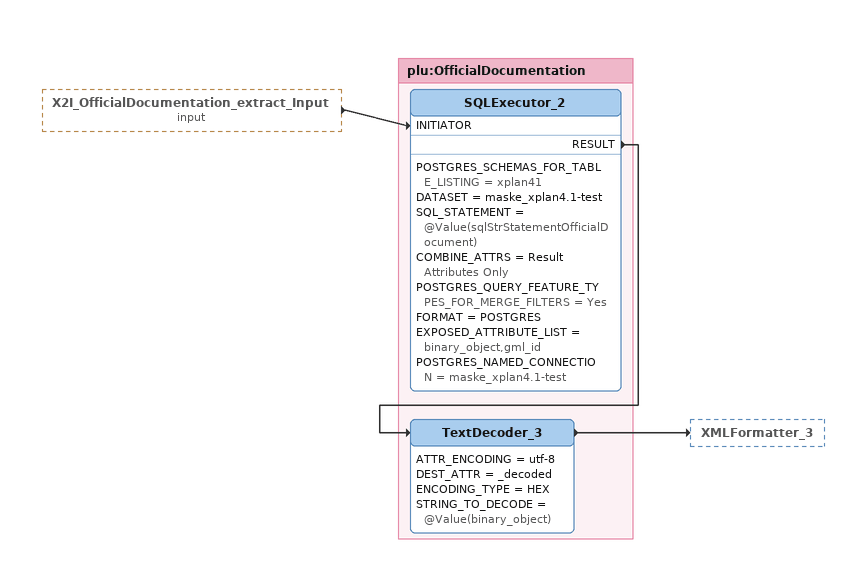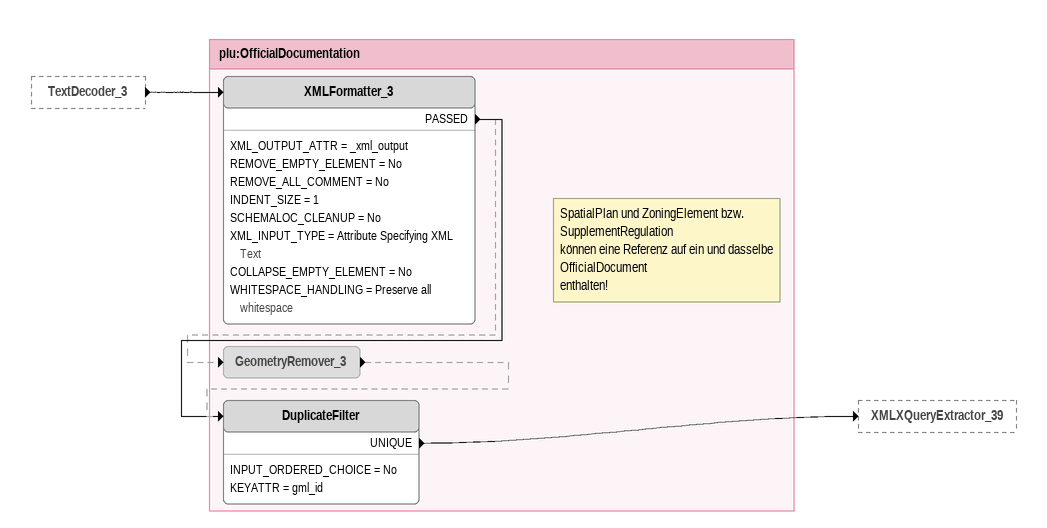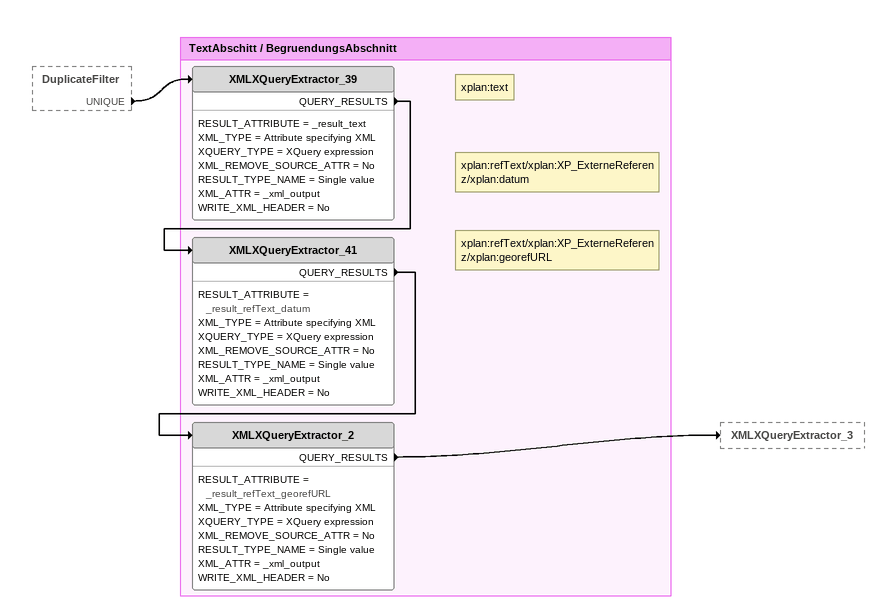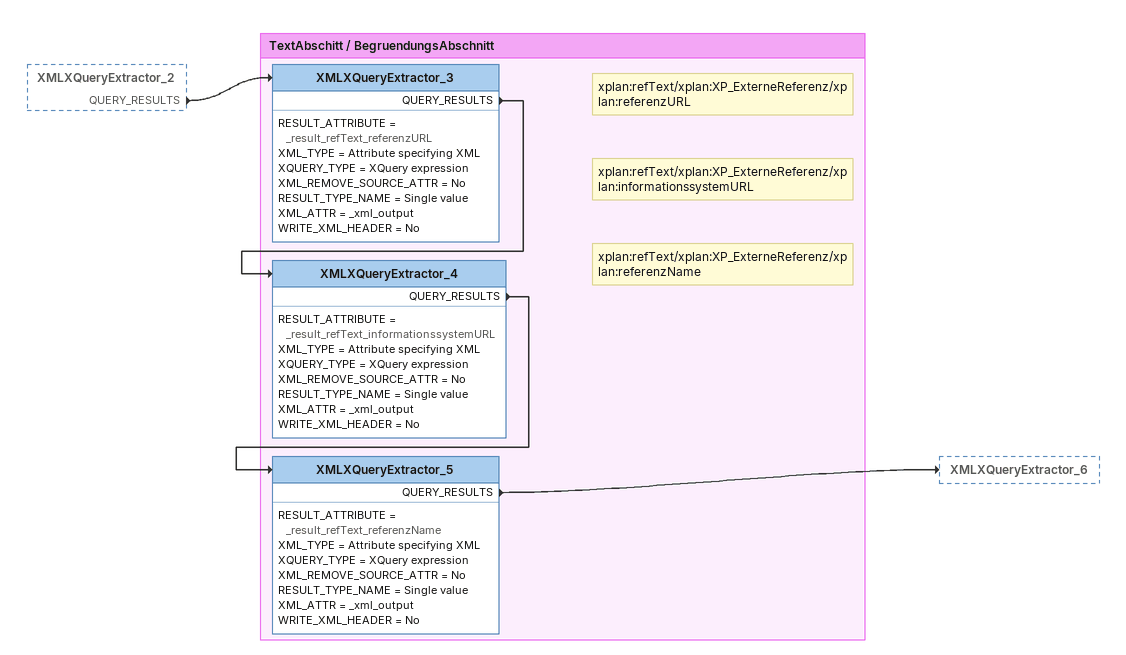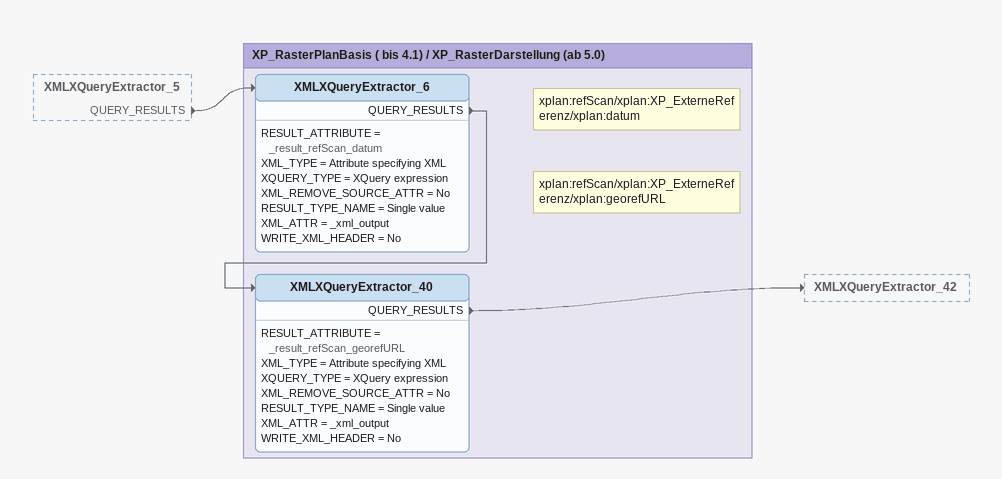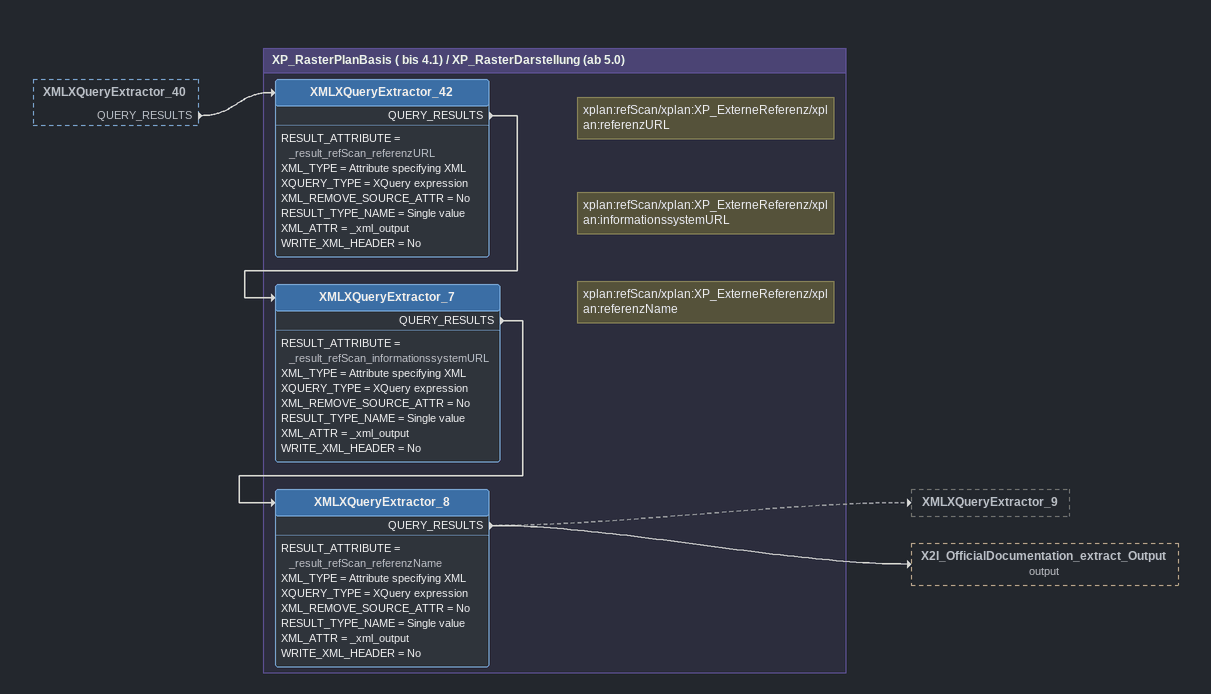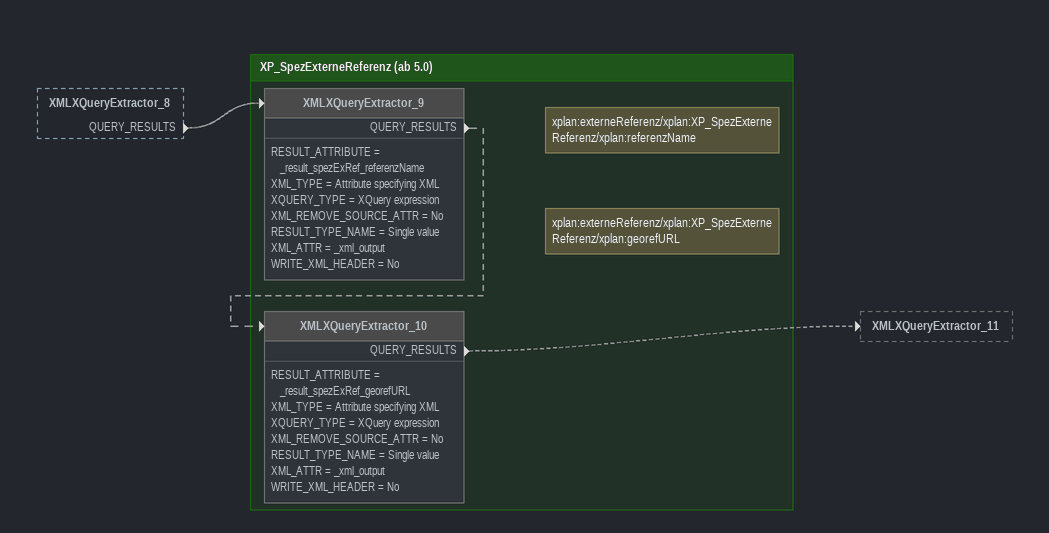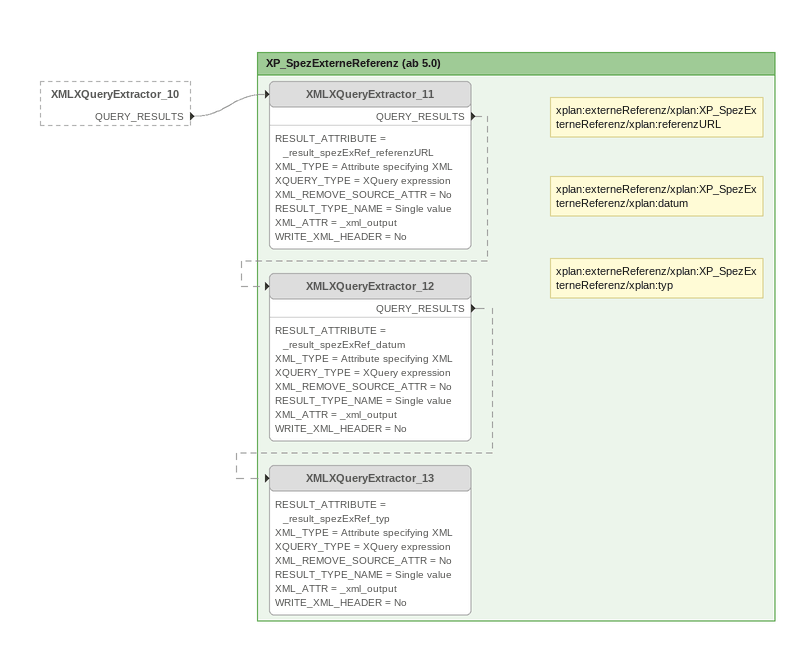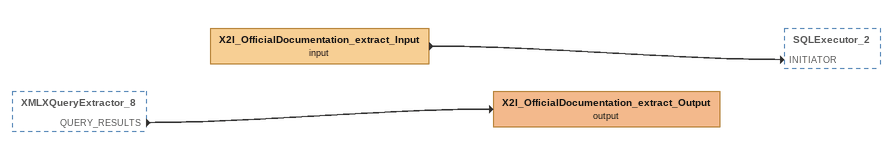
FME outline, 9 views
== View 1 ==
X2I_OfficialDocumentation_extract_Input (input) [outside]
    -> SQLExecutor_2 [INITIATOR]

Bookmark: plu:OfficialDocumentation
SQLExecutor_2
    POSTGRES_SCHEMAS_FOR_TABLE_LISTING = xplan41
    DATASET = maske_xplan4.1-test
    SQL_STATEMENT = @Value(sqlStrStatementOfficialDocument)
    COMBINE_ATTRS = Result Attributes Only
    POSTGRES_QUERY_FEATURE_TYPES_FOR_MERGE_FILTERS = Yes
    FORMAT = POSTGRES
    EXPOSED_ATTRIBUTE_LIST = binary_object,gml_id
    POSTGRES_NAMED_CONNECTION = maske_xplan4.1-test
    RESULT -> TextDecoder_3
TextDecoder_3
    ATTR_ENCODING = utf-8
    DEST_ATTR = _decoded
    ENCODING_TYPE = HEX
    STRING_TO_DECODE = @Value(binary_object)
    -> XMLFormatter_3

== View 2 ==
TextDecoder_3 [outside]
    -> XMLFormatter_3

Bookmark: plu:OfficialDocumentation
XMLFormatter_3
    XML_OUTPUT_ATTR = _xml_output
    REMOVE_EMPTY_ELEMENT = No
    REMOVE_ALL_COMMENT = No
    INDENT_SIZE = 1
    SCHEMALOC_CLEANUP = No
    XML_INPUT_TYPE = Attribute Specifying XML Text
    COLLAPSE_EMPTY_ELEMENT = No
    WHITESPACE_HANDLING = Preserve all whitespace
    PASSED -> GeometryRemover_3 [off]
    PASSED -> DuplicateFilter
GeometryRemover_3 [off]
    -> DuplicateFilter [off]
Note: SpatialPlan und ZoningElement bzw. SupplementRegulation / können eine Referenz auf ein und dasselbe OfficialDocument / enthalten!
DuplicateFilter
    INPUT_ORDERED_CHOICE = No
    KEYATTR = gml_id
    UNIQUE -> XMLXQueryExtractor_39

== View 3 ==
DuplicateFilter [outside]
    UNIQUE -> XMLXQueryExtractor_39

Bookmark: TextAbschitt / BegruendungsAbschnitt
Note: xplan:text
XMLXQueryExtractor_39
    RESULT_ATTRIBUTE = _result_text
    XML_TYPE = Attribute specifying XML
    XQUERY_TYPE = XQuery expression
    XML_REMOVE_SOURCE_ATTR = No
    RESULT_TYPE_NAME = Single value
    XML_ATTR = _xml_output
    WRITE_XML_HEADER = No
    QUERY_RESULTS -> XMLXQueryExtractor_41
Note: xplan:refText/xplan:XP_ExterneReferenz/xplan:datum
XMLXQueryExtractor_41
    RESULT_ATTRIBUTE = _result_refText_datum
    XML_TYPE = Attribute specifying XML
    XQUERY_TYPE = XQuery expression
    XML_REMOVE_SOURCE_ATTR = No
    RESULT_TYPE_NAME = Single value
    XML_ATTR = _xml_output
    WRITE_XML_HEADER = No
    QUERY_RESULTS -> XMLXQueryExtractor_2
Note: xplan:refText/xplan:XP_ExterneReferenz/xplan:georefURL
XMLXQueryExtractor_2
    RESULT_ATTRIBUTE = _result_refText_georefURL
    XML_TYPE = Attribute specifying XML
    XQUERY_TYPE = XQuery expression
    XML_REMOVE_SOURCE_ATTR = No
    RESULT_TYPE_NAME = Single value
    XML_ATTR = _xml_output
    WRITE_XML_HEADER = No
    QUERY_RESULTS -> XMLXQueryExtractor_3

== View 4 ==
XMLXQueryExtractor_2 [outside]
    QUERY_RESULTS -> XMLXQueryExtractor_3

Bookmark: TextAbschitt / BegruendungsAbschnitt
Note: xplan:refText/xplan:XP_ExterneReferenz/xplan:referenzURL
XMLXQueryExtractor_3
    RESULT_ATTRIBUTE = _result_refText_referenzURL
    XML_TYPE = Attribute specifying XML
    XQUERY_TYPE = XQuery expression
    XML_REMOVE_SOURCE_ATTR = No
    RESULT_TYPE_NAME = Single value
    XML_ATTR = _xml_output
    WRITE_XML_HEADER = No
    QUERY_RESULTS -> XMLXQueryExtractor_4
Note: xplan:refText/xplan:XP_ExterneReferenz/xplan:informationssystemURL
XMLXQueryExtractor_4
    RESULT_ATTRIBUTE = _result_refText_informationssystemURL
    XML_TYPE = Attribute specifying XML
    XQUERY_TYPE = XQuery expression
    XML_REMOVE_SOURCE_ATTR = No
    RESULT_TYPE_NAME = Single value
    XML_ATTR = _xml_output
    WRITE_XML_HEADER = No
    QUERY_RESULTS -> XMLXQueryExtractor_5
Note: xplan:refText/xplan:XP_ExterneReferenz/xplan:referenzName
XMLXQueryExtractor_5
    RESULT_ATTRIBUTE = _result_refText_referenzName
    XML_TYPE = Attribute specifying XML
    XQUERY_TYPE = XQuery expression
    XML_REMOVE_SOURCE_ATTR = No
    RESULT_TYPE_NAME = Single value
    XML_ATTR = _xml_output
    WRITE_XML_HEADER = No
    QUERY_RESULTS -> XMLXQueryExtractor_6

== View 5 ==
XMLXQueryExtractor_5 [outside]
    QUERY_RESULTS -> XMLXQueryExtractor_6

Bookmark: XP_RasterPlanBasis ( bis 4.1) / XP_RasterDarstellung (ab 5.0)
Note: xplan:refScan/xplan:XP_ExterneReferenz/xplan:datum
XMLXQueryExtractor_6
    RESULT_ATTRIBUTE = _result_refScan_datum
    XML_TYPE = Attribute specifying XML
    XQUERY_TYPE = XQuery expression
    XML_REMOVE_SOURCE_ATTR = No
    RESULT_TYPE_NAME = Single value
    XML_ATTR = _xml_output
    WRITE_XML_HEADER = No
    QUERY_RESULTS -> XMLXQueryExtractor_40
Note: xplan:refScan/xplan:XP_ExterneReferenz/xplan:georefURL
XMLXQueryExtractor_40
    RESULT_ATTRIBUTE = _result_refScan_georefURL
    XML_TYPE = Attribute specifying XML
    XQUERY_TYPE = XQuery expression
    XML_REMOVE_SOURCE_ATTR = No
    RESULT_TYPE_NAME = Single value
    XML_ATTR = _xml_output
    WRITE_XML_HEADER = No
    QUERY_RESULTS -> XMLXQueryExtractor_42

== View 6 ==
XMLXQueryExtractor_40 [outside]
    QUERY_RESULTS -> XMLXQueryExtractor_42

Bookmark: XP_RasterPlanBasis ( bis 4.1) / XP_RasterDarstellung (ab 5.0)
Note: xplan:refScan/xplan:XP_ExterneReferenz/xplan:referenzURL
XMLXQueryExtractor_42
    RESULT_ATTRIBUTE = _result_refScan_referenzURL
    XML_TYPE = Attribute specifying XML
    XQUERY_TYPE = XQuery expression
    XML_REMOVE_SOURCE_ATTR = No
    RESULT_TYPE_NAME = Single value
    XML_ATTR = _xml_output
    WRITE_XML_HEADER = No
    QUERY_RESULTS -> XMLXQueryExtractor_7
Note: xplan:refScan/xplan:XP_ExterneReferenz/xplan:informationssystemURL
XMLXQueryExtractor_7
    RESULT_ATTRIBUTE = _result_refScan_informationssystemURL
    XML_TYPE = Attribute specifying XML
    XQUERY_TYPE = XQuery expression
    XML_REMOVE_SOURCE_ATTR = No
    RESULT_TYPE_NAME = Single value
    XML_ATTR = _xml_output
    WRITE_XML_HEADER = No
    QUERY_RESULTS -> XMLXQueryExtractor_8
Note: xplan:refScan/xplan:XP_ExterneReferenz/xplan:referenzName
XMLXQueryExtractor_8
    RESULT_ATTRIBUTE = _result_refScan_referenzName
    XML_TYPE = Attribute specifying XML
    XQUERY_TYPE = XQuery expression
    XML_REMOVE_SOURCE_ATTR = No
    RESULT_TYPE_NAME = Single value
    XML_ATTR = _xml_output
    WRITE_XML_HEADER = No
    QUERY_RESULTS -> XMLXQueryExtractor_9 [off]
    QUERY_RESULTS -> X2I_OfficialDocumentation_extract_Output (output)

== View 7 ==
XMLXQueryExtractor_8 [outside]
    QUERY_RESULTS -> XMLXQueryExtractor_9 [off]

Bookmark: XP_SpezExterneReferenz (ab 5.0)
Note: xplan:externeReferenz/xplan:XP_SpezExterneReferenz/xplan:referenzName
XMLXQueryExtractor_9 [off]
    RESULT_ATTRIBUTE = _result_spezExRef_referenzName
    XML_TYPE = Attribute specifying XML
    XQUERY_TYPE = XQuery expression
    XML_REMOVE_SOURCE_ATTR = No
    RESULT_TYPE_NAME = Single value
    XML_ATTR = _xml_output
    WRITE_XML_HEADER = No
    QUERY_RESULTS -> XMLXQueryExtractor_10 [off]
Note: xplan:externeReferenz/xplan:XP_SpezExterneReferenz/xplan:georefURL
XMLXQueryExtractor_10 [off]
    RESULT_ATTRIBUTE = _result_spezExRef_georefURL
    XML_TYPE = Attribute specifying XML
    XQUERY_TYPE = XQuery expression
    XML_REMOVE_SOURCE_ATTR = No
    RESULT_TYPE_NAME = Single value
    XML_ATTR = _xml_output
    WRITE_XML_HEADER = No
    QUERY_RESULTS -> XMLXQueryExtractor_11 [off]

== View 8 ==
XMLXQueryExtractor_10 [outside]
    QUERY_RESULTS -> XMLXQueryExtractor_11 [off]

Bookmark: XP_SpezExterneReferenz (ab 5.0)
Note: xplan:externeReferenz/xplan:XP_SpezExterneReferenz/xplan:referenzURL
XMLXQueryExtractor_11 [off]
    RESULT_ATTRIBUTE = _result_spezExRef_referenzURL
    XML_TYPE = Attribute specifying XML
    XQUERY_TYPE = XQuery expression
    XML_REMOVE_SOURCE_ATTR = No
    RESULT_TYPE_NAME = Single value
    XML_ATTR = _xml_output
    WRITE_XML_HEADER = No
    QUERY_RESULTS -> XMLXQueryExtractor_12 [off]
Note: xplan:externeReferenz/xplan:XP_SpezExterneReferenz/xplan:datum
XMLXQueryExtractor_12 [off]
    RESULT_ATTRIBUTE = _result_spezExRef_datum
    XML_TYPE = Attribute specifying XML
    XQUERY_TYPE = XQuery expression
    XML_REMOVE_SOURCE_ATTR = No
    RESULT_TYPE_NAME = Single value
    XML_ATTR = _xml_output
    WRITE_XML_HEADER = No
    QUERY_RESULTS -> XMLXQueryExtractor_13 [off]
Note: xplan:externeReferenz/xplan:XP_SpezExterneReferenz/xplan:typ
XMLXQueryExtractor_13 [off]
    RESULT_ATTRIBUTE = _result_spezExRef_typ
    XML_TYPE = Attribute specifying XML
    XQUERY_TYPE = XQuery expression
    XML_REMOVE_SOURCE_ATTR = No
    RESULT_TYPE_NAME = Single value
    XML_ATTR = _xml_output
    WRITE_XML_HEADER = No

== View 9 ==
XMLXQueryExtractor_8 [outside]
    QUERY_RESULTS -> X2I_OfficialDocumentation_extract_Output (output)
X2I_OfficialDocumentation_extract_Input (input)
    -> SQLExecutor_2 [INITIATOR]
X2I_OfficialDocumentation_extract_Output (output)
